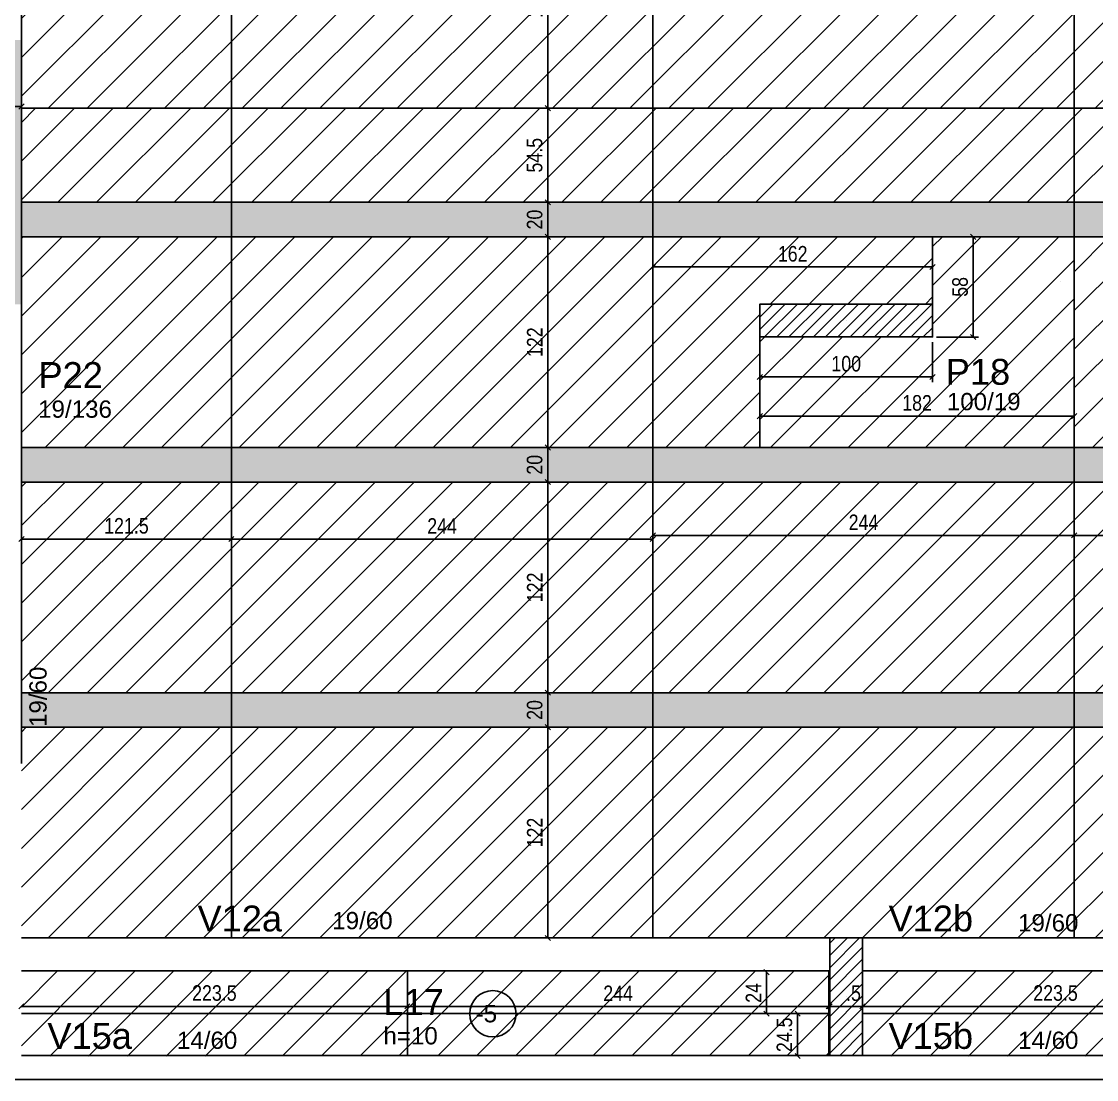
# Model space of a CAD drawing. Extents: x 2335 to 8663, y 180 to 3801.
# Drawn here: x 5700 to 6322, y 1742 to 2355 of the extents above; entities that cross this region are included whole.
import ezdxf

# ---------------------------------------------------------------- set-up
doc = ezdxf.new("R2010")
doc.units = 0
for name, color, linetype in [('3', 3, 'Continuous'), ('4', 4, 'Continuous'), ('8', 8, 'Continuous'), ('ES-VIGA', 3, 'Continuous'), ('L-D', 2, 'Continuous'), ('L-N', 4, 'Continuous'), ('Painéis', 200, 'Continuous'), ('Pilares', 5, 'Continuous'), ('VIG-D', 2, 'Continuous')]:
    doc.layers.add(name, color=color, linetype=linetype)
doc.layers.add('Hachura', color=251, linetype='Continuous', lineweight=9)
doc.layers.add('REAPROVEITAMENTO', color=251, linetype='Continuous', lineweight=9)
doc.styles.add('COTA TECNICA-50', font='techl___.ttf', dxfattribs={"height": 9})
doc.styles.get("Standard").update_dxf_attribs({"font": 'arial.ttf'})
doc.dimstyles.new('COTA PAINEL-50', dxfattribs={"dimtxt": 9, "dimasz": 3, "dimexe": 3, "dimexo": 3, "dimgap": 3, "dimtad": 1, "dimdec": 1, "dimzin": 12, "dimdsep": 46, "dimtxsty": 'COTA TECNICA-50', "dimblk1": 'OBLIQUE', "dimblk2": 'OBLIQUE', "dimsah": 1, "dimcen": 0.9, "dimclrd": 4, "dimclre": 4, "dimclrt": 240, "dimadec": 1, "dimazin": 3, "dimtfac": 1, "dimtdec": 1, "dimtmove": 0, "dimatfit": 3, "dimfxl": 1, "dimtolj": 1, "dimtzin": 12, "dimarcsym": 0})
pattern_1 = [(45, (-39.48, -210.253), (-11.22532, 11.22532), [])]

# ---------------------------------------------------------------- blocks, each defined once
blk = doc.blocks.new('_Oblique')
at = {"color": 0, "linetype": 'ByBlock', "lineweight": -2}
blk.add_line((-0.5, -0.5), (0.5, 0.5), dxfattribs=at)
blk = doc.blocks.new('*D124')
at = {"layer": 'Defpoints', "color": 0, "transparency": 16777216}
for p in [(5673.94, 2305.48), (5699.94, 2305.48), (5699.94, 2305.48)]:
    blk.add_point(p, dxfattribs=at)
at = {"layer": 'Painéis', "color": 4, "lineweight": -2, "transparency": 16777216}
for p, q in [((5673.94, 2308.48), (5673.94, 2308.48)), ((5673.94, 2305.48), (5699.94, 2305.48)), ((5699.94, 2308.48), (5699.94, 2308.48))]:
    blk.add_line(p, q, dxfattribs=at)
at = {"layer": 'Painéis', "color": 4, "lineweight": -2, "transparency": 16777216, "xscale": 3, "yscale": 3, "zscale": 3, "rotation": 180}
blk.add_blockref('_Oblique', (5673.94, 2305.48), dxfattribs=at)
at = {"layer": 'Painéis', "color": 4, "lineweight": -2, "transparency": 16777216, "xscale": 3, "yscale": 3, "zscale": 3}
blk.add_blockref('_Oblique', (5699.94, 2305.48), dxfattribs=at)
at = {"layer": 'Painéis', "color": 240, "transparency": 16777216, "insert": (5686.94, 2313.07), "char_height": 9, "attachment_point": 5, "style": 'COTA TECNICA-50'}
blk.add_mtext('\\A1;26', dxfattribs=at)
blk = doc.blocks.new('*D131')
at = {"layer": 'Defpoints', "color": 0, "transparency": 16777216}
for p in [(6004.64, 1945.98), (6004.64, 1945.98), (6004.64, 1823.98)]:
    blk.add_point(p, dxfattribs=at)
at = {"layer": 'Painéis', "color": 4, "lineweight": -2, "transparency": 16777216}
blk.add_line((6004.64, 1823.98), (6004.64, 1945.98), dxfattribs=at)
at = {"layer": 'Painéis', "color": 4, "lineweight": -2, "transparency": 16777216, "xscale": 3, "yscale": 3, "zscale": 3}
for p, rotation in [((6004.64, 1945.98), 90), ((6004.64, 1823.98), 270)]:
    blk.add_blockref('_Oblique', p, dxfattribs=dict(at, rotation=rotation))
at = {"layer": 'Painéis', "color": 240, "transparency": 16777216, "insert": (5997.09, 1884.98), "char_height": 9, "attachment_point": 5, "rotation": 90, "style": 'COTA TECNICA-50'}
blk.add_mtext('\\A1;122', dxfattribs=at)
blk = doc.blocks.new('*D132')
at = {"layer": 'Defpoints', "color": 0, "transparency": 16777216}
for p in [(6004.64, 1965.98), (6004.64, 1965.98), (6004.64, 1945.98)]:
    blk.add_point(p, dxfattribs=at)
at = {"layer": 'Painéis', "color": 4, "lineweight": -2, "transparency": 16777216}
blk.add_line((6004.64, 1945.98), (6004.64, 1965.98), dxfattribs=at)
at = {"layer": 'Painéis', "color": 4, "lineweight": -2, "transparency": 16777216, "xscale": 3, "yscale": 3, "zscale": 3}
for p, rotation in [((6004.64, 1965.98), 90), ((6004.64, 1945.98), 270)]:
    blk.add_blockref('_Oblique', p, dxfattribs=dict(at, rotation=rotation))
at = {"layer": 'Painéis', "color": 240, "transparency": 16777216, "insert": (5997.05, 1955.98), "char_height": 9, "attachment_point": 5, "rotation": 90, "style": 'COTA TECNICA-50'}
blk.add_mtext('\\A1;20', dxfattribs=at)
blk = doc.blocks.new('*D133')
at = {"layer": 'Defpoints', "color": 0, "transparency": 16777216}
for p in [(6004.64, 2087.98), (6004.64, 2087.98), (6004.64, 1965.98)]:
    blk.add_point(p, dxfattribs=at)
at = {"layer": 'Painéis', "color": 4, "lineweight": -2, "transparency": 16777216}
blk.add_line((6004.64, 1965.98), (6004.64, 2087.98), dxfattribs=at)
at = {"layer": 'Painéis', "color": 4, "lineweight": -2, "transparency": 16777216, "xscale": 3, "yscale": 3, "zscale": 3}
for p, rotation in [((6004.64, 2087.98), 90), ((6004.64, 1965.98), 270)]:
    blk.add_blockref('_Oblique', p, dxfattribs=dict(at, rotation=rotation))
at = {"layer": 'Painéis', "color": 240, "transparency": 16777216, "insert": (5997.09, 2026.98), "char_height": 9, "attachment_point": 5, "rotation": 90, "style": 'COTA TECNICA-50'}
blk.add_mtext('\\A1;122', dxfattribs=at)
blk = doc.blocks.new('*D134')
at = {"layer": 'Defpoints', "color": 0, "transparency": 16777216}
for p in [(6004.64, 2107.98), (6004.64, 2107.98), (6004.64, 2087.98)]:
    blk.add_point(p, dxfattribs=at)
at = {"layer": 'Painéis', "color": 4, "lineweight": -2, "transparency": 16777216}
blk.add_line((6004.64, 2087.98), (6004.64, 2107.98), dxfattribs=at)
at = {"layer": 'Painéis', "color": 4, "lineweight": -2, "transparency": 16777216, "xscale": 3, "yscale": 3, "zscale": 3}
for p, rotation in [((6004.64, 2107.98), 90), ((6004.64, 2087.98), 270)]:
    blk.add_blockref('_Oblique', p, dxfattribs=dict(at, rotation=rotation))
at = {"layer": 'Painéis', "color": 240, "transparency": 16777216, "insert": (5997.05, 2097.98), "char_height": 9, "attachment_point": 5, "rotation": 90, "style": 'COTA TECNICA-50'}
blk.add_mtext('\\A1;20', dxfattribs=at)
blk = doc.blocks.new('*D247')
at = {"layer": 'Defpoints', "color": 0, "transparency": 16777216}
for p in [(6004.64, 2229.97), (6004.64, 2229.97), (6004.64, 2107.98)]:
    blk.add_point(p, dxfattribs=at)
at = {"layer": 'Painéis', "color": 4, "lineweight": -2, "transparency": 16777216}
blk.add_line((6004.64, 2107.98), (6004.64, 2229.97), dxfattribs=at)
at = {"layer": 'Painéis', "color": 4, "lineweight": -2, "transparency": 16777216, "xscale": 3, "yscale": 3, "zscale": 3}
for p, rotation in [((6004.64, 2229.97), 90), ((6004.64, 2107.98), 270)]:
    blk.add_blockref('_Oblique', p, dxfattribs=dict(at, rotation=rotation))
at = {"layer": 'Painéis', "color": 240, "transparency": 16777216, "insert": (5997.09, 2168.97), "char_height": 9, "attachment_point": 5, "rotation": 90, "style": 'COTA TECNICA-50'}
blk.add_mtext('\\A1;122', dxfattribs=at)
blk = doc.blocks.new('*D248')
at = {"layer": 'Defpoints', "color": 0, "transparency": 16777216}
for p in [(6004.15, 2249.97), (6004.64, 2249.97), (6004.64, 2229.97)]:
    blk.add_point(p, dxfattribs=at)
at = {"layer": 'Painéis', "color": 4, "lineweight": -2, "transparency": 16777216}
for p, q in [((6004.64, 2229.97), (6004.64, 2249.97)), ((6007.15, 2249.97), (6007.64, 2249.97))]:
    blk.add_line(p, q, dxfattribs=at)
at = {"layer": 'Painéis', "color": 4, "lineweight": -2, "transparency": 16777216, "xscale": 3, "yscale": 3, "zscale": 3}
for p, rotation in [((6004.64, 2249.97), 90), ((6004.64, 2229.97), 270)]:
    blk.add_blockref('_Oblique', p, dxfattribs=dict(at, rotation=rotation))
at = {"layer": 'Painéis', "color": 240, "transparency": 16777216, "insert": (5997.05, 2239.97), "char_height": 9, "attachment_point": 5, "rotation": 90, "style": 'COTA TECNICA-50'}
blk.add_mtext('\\A1;20', dxfattribs=at)
blk = doc.blocks.new('*D249')
at = {"layer": 'Defpoints', "color": 0, "transparency": 16777216}
for p in [(5951.14, 2304.47), (6004.64, 2304.47), (6004.15, 2249.97)]:
    blk.add_point(p, dxfattribs=at)
at = {"layer": 'Painéis', "color": 4, "lineweight": -2, "transparency": 16777216}
for p, q in [((5954.14, 2304.47), (6007.64, 2304.47)), ((6004.64, 2249.97), (6004.64, 2304.47)), ((6007.15, 2249.97), (6007.64, 2249.97))]:
    blk.add_line(p, q, dxfattribs=at)
at = {"layer": 'Painéis', "color": 4, "lineweight": -2, "transparency": 16777216, "xscale": 3, "yscale": 3, "zscale": 3}
for p, rotation in [((6004.64, 2304.47), 90), ((6004.64, 2249.97), 270)]:
    blk.add_blockref('_Oblique', p, dxfattribs=dict(at, rotation=rotation))
at = {"layer": 'Painéis', "color": 240, "transparency": 16777216, "insert": (5997.04, 2277.22), "char_height": 9, "attachment_point": 5, "rotation": 90, "style": 'COTA TECNICA-50'}
blk.add_mtext('\\A1;54.5', dxfattribs=at)
blk = doc.blocks.new('*D135')
at = {"layer": 'Defpoints', "color": 0, "transparency": 16777216}
for p in [(6004.38, 2426.47), (6004.64, 2426.47), (6006.12, 2304.47)]:
    blk.add_point(p, dxfattribs=at)
at = {"layer": 'Painéis', "color": 4, "lineweight": -2, "transparency": 16777216}
for p, q in [((6004.64, 2304.47), (6004.64, 2426.47)), ((6007.38, 2426.47), (6007.64, 2426.47)), ((6003.12, 2304.47), (6001.64, 2304.47))]:
    blk.add_line(p, q, dxfattribs=at)
at = {"layer": 'Painéis', "color": 4, "lineweight": -2, "transparency": 16777216, "xscale": 3, "yscale": 3, "zscale": 3}
for p, rotation in [((6004.64, 2426.47), 90), ((6004.64, 2304.47), 270)]:
    blk.add_blockref('_Oblique', p, dxfattribs=dict(at, rotation=rotation))
at = {"layer": 'Painéis', "color": 240, "transparency": 16777216, "insert": (5997.09, 2365.47), "char_height": 9, "attachment_point": 5, "rotation": 90, "style": 'COTA TECNICA-50'}
blk.add_mtext('\\A1;122', dxfattribs=at)
blk = doc.blocks.new('*D204')
at = {"layer": 'Defpoints', "color": 0, "transparency": 16777216}
for p in [(6227.43, 2229.97), (6250.97, 2229.97), (6226.72, 2171.97)]:
    blk.add_point(p, dxfattribs=at)
at = {"layer": 'Painéis', "color": 4, "lineweight": -2, "transparency": 16777216}
for p, q in [((6230.43, 2229.97), (6253.97, 2229.97)), ((6250.97, 2171.97), (6250.97, 2229.97)), ((6229.72, 2171.97), (6253.97, 2171.97))]:
    blk.add_line(p, q, dxfattribs=at)
at = {"layer": 'Painéis', "color": 4, "lineweight": -2, "transparency": 16777216, "xscale": 3, "yscale": 3, "zscale": 3}
for p, rotation in [((6250.97, 2229.97), 90), ((6250.97, 2171.97), 270)]:
    blk.add_blockref('_Oblique', p, dxfattribs=dict(at, rotation=rotation))
at = {"layer": 'Painéis', "color": 240, "transparency": 16777216, "insert": (6243.36, 2200.97), "char_height": 9, "attachment_point": 5, "rotation": 90, "style": 'COTA TECNICA-50'}
blk.add_mtext('\\A1;58', dxfattribs=at)
blk = doc.blocks.new('*D51')
at = {"layer": 'Defpoints', "color": 0, "transparency": 16777216}
for p in [(6227.43, 2171.97), (6127.43, 2164.98), (6227.43, 2148.85)]:
    blk.add_point(p, dxfattribs=at)
at = {"layer": 'Painéis', "color": 4, "lineweight": -2, "transparency": 16777216}
for p, q in [((6227.43, 2168.97), (6227.43, 2145.85)), ((6127.43, 2161.98), (6127.43, 2145.85)), ((6127.43, 2148.85), (6227.43, 2148.85))]:
    blk.add_line(p, q, dxfattribs=at)
at = {"layer": 'Painéis', "color": 4, "lineweight": -2, "transparency": 16777216, "xscale": 3, "yscale": 3, "zscale": 3, "rotation": 180}
blk.add_blockref('_Oblique', (6127.43, 2148.85), dxfattribs=at)
at = {"layer": 'Painéis', "color": 4, "lineweight": -2, "transparency": 16777216, "xscale": 3, "yscale": 3, "zscale": 3}
blk.add_blockref('_Oblique', (6227.43, 2148.85), dxfattribs=at)
at = {"layer": 'Painéis', "color": 240, "transparency": 16777216, "insert": (6177.43, 2156.44), "char_height": 9, "attachment_point": 5, "style": 'COTA TECNICA-50'}
blk.add_mtext('\\A1;100', dxfattribs=at)
blk = doc.blocks.new('*D52')
at = {"layer": 'Defpoints', "color": 0, "transparency": 16777216}
for p in [(5699.94, 2054.98), (5821.43, 2054.98), (5821.43, 2054.98)]:
    blk.add_point(p, dxfattribs=at)
at = {"layer": 'Painéis', "color": 4, "lineweight": -2, "transparency": 16777216}
blk.add_line((5699.94, 2054.98), (5821.43, 2054.98), dxfattribs=at)
at = {"layer": 'Painéis', "color": 4, "lineweight": -2, "transparency": 16777216, "xscale": 3, "yscale": 3, "zscale": 3, "rotation": 180}
blk.add_blockref('_Oblique', (5699.94, 2054.98), dxfattribs=at)
at = {"layer": 'Painéis', "color": 4, "lineweight": -2, "transparency": 16777216, "xscale": 3, "yscale": 3, "zscale": 3}
blk.add_blockref('_Oblique', (5821.43, 2054.98), dxfattribs=at)
at = {"layer": 'Painéis', "color": 240, "transparency": 16777216, "insert": (5760.68, 2062.57), "char_height": 9, "attachment_point": 5, "style": 'COTA TECNICA-50'}
blk.add_mtext('\\A1;121.5', dxfattribs=at)
blk = doc.blocks.new('*D205')
at = {"layer": 'Defpoints', "color": 0, "transparency": 16777216}
for p in [(5821.43, 2054.98), (6065.43, 2057.1), (6065.43, 2054.98)]:
    blk.add_point(p, dxfattribs=at)
at = {"layer": 'Painéis', "color": 4, "lineweight": -2, "transparency": 16777216}
for p, q in [((5821.43, 2054.98), (6065.43, 2054.98)), ((6065.43, 2054.1), (6065.43, 2051.98))]:
    blk.add_line(p, q, dxfattribs=at)
at = {"layer": 'Painéis', "color": 4, "lineweight": -2, "transparency": 16777216, "xscale": 3, "yscale": 3, "zscale": 3, "rotation": 180}
blk.add_blockref('_Oblique', (5821.43, 2054.98), dxfattribs=at)
at = {"layer": 'Painéis', "color": 4, "lineweight": -2, "transparency": 16777216, "xscale": 3, "yscale": 3, "zscale": 3}
blk.add_blockref('_Oblique', (6065.43, 2054.98), dxfattribs=at)
at = {"layer": 'Painéis', "color": 240, "transparency": 16777216, "insert": (5943.43, 2062.54), "char_height": 9, "attachment_point": 5, "style": 'COTA TECNICA-50'}
blk.add_mtext('\\A1;244', dxfattribs=at)
blk = doc.blocks.new('*D206')
at = {"layer": 'Defpoints', "color": 0, "transparency": 16777216}
for p in [(6065.43, 2057.1), (6309.43, 2057.1), (6309.43, 2057.1)]:
    blk.add_point(p, dxfattribs=at)
at = {"layer": 'Painéis', "color": 4, "lineweight": -2, "transparency": 16777216}
blk.add_line((6065.43, 2057.1), (6309.43, 2057.1), dxfattribs=at)
at = {"layer": 'Painéis', "color": 4, "lineweight": -2, "transparency": 16777216, "xscale": 3, "yscale": 3, "zscale": 3, "rotation": 180}
blk.add_blockref('_Oblique', (6065.43, 2057.1), dxfattribs=at)
at = {"layer": 'Painéis', "color": 4, "lineweight": -2, "transparency": 16777216, "xscale": 3, "yscale": 3, "zscale": 3}
blk.add_blockref('_Oblique', (6309.43, 2057.1), dxfattribs=at)
at = {"layer": 'Painéis', "color": 240, "transparency": 16777216, "insert": (6187.43, 2064.67), "char_height": 9, "attachment_point": 5, "style": 'COTA TECNICA-50'}
blk.add_mtext('\\A1;244', dxfattribs=at)
blk = doc.blocks.new('*D207')
at = {"layer": 'Defpoints', "color": 0, "transparency": 16777216}
for p in [(6309.43, 2057.1), (6553.43, 2057.1), (6553.43, 2057.1)]:
    blk.add_point(p, dxfattribs=at)
at = {"layer": 'Painéis', "color": 4, "lineweight": -2, "transparency": 16777216}
blk.add_line((6309.43, 2057.1), (6553.43, 2057.1), dxfattribs=at)
at = {"layer": 'Painéis', "color": 4, "lineweight": -2, "transparency": 16777216, "xscale": 3, "yscale": 3, "zscale": 3, "rotation": 180}
blk.add_blockref('_Oblique', (6309.43, 2057.1), dxfattribs=at)
at = {"layer": 'Painéis', "color": 4, "lineweight": -2, "transparency": 16777216, "xscale": 3, "yscale": 3, "zscale": 3}
blk.add_blockref('_Oblique', (6553.43, 2057.1), dxfattribs=at)
at = {"layer": 'Painéis', "color": 240, "transparency": 16777216, "insert": (6431.43, 2064.67), "char_height": 9, "attachment_point": 5, "style": 'COTA TECNICA-50'}
blk.add_mtext('\\A1;244', dxfattribs=at)
blk = doc.blocks.new('*D211')
at = {"layer": 'Defpoints', "color": 0, "transparency": 16777216}
for p in [(6065.43, 2219.85), (6227.43, 2219.85), (6227.43, 2212.51)]:
    blk.add_point(p, dxfattribs=at)
at = {"layer": 'Painéis', "color": 4, "lineweight": -2, "transparency": 16777216}
for p, q in [((6065.43, 2216.85), (6065.43, 2209.51)), ((6227.43, 2216.85), (6227.43, 2209.51)), ((6065.43, 2212.51), (6227.43, 2212.51))]:
    blk.add_line(p, q, dxfattribs=at)
at = {"layer": 'Painéis', "color": 4, "lineweight": -2, "transparency": 16777216, "xscale": 3, "yscale": 3, "zscale": 3, "rotation": 180}
blk.add_blockref('_Oblique', (6065.43, 2212.51), dxfattribs=at)
at = {"layer": 'Painéis', "color": 4, "lineweight": -2, "transparency": 16777216, "xscale": 3, "yscale": 3, "zscale": 3}
blk.add_blockref('_Oblique', (6227.43, 2212.51), dxfattribs=at)
at = {"layer": 'Painéis', "color": 240, "transparency": 16777216, "insert": (6146.43, 2220.1), "char_height": 9, "attachment_point": 5, "style": 'COTA TECNICA-50'}
blk.add_mtext('\\A1;162', dxfattribs=at)
blk = doc.blocks.new('*D212')
at = {"layer": 'Defpoints', "color": 0, "transparency": 16777216}
for p in [(6127.43, 2132.03), (6309.43, 2132.03), (6309.43, 2126.16)]:
    blk.add_point(p, dxfattribs=at)
at = {"layer": 'Painéis', "color": 4, "lineweight": -2, "transparency": 16777216}
for p, q in [((6127.43, 2129.03), (6127.43, 2123.16)), ((6309.43, 2129.03), (6309.43, 2123.16)), ((6127.43, 2126.16), (6309.43, 2126.16))]:
    blk.add_line(p, q, dxfattribs=at)
at = {"layer": 'Painéis', "color": 4, "lineweight": -2, "transparency": 16777216, "xscale": 3, "yscale": 3, "zscale": 3, "rotation": 180}
blk.add_blockref('_Oblique', (6127.43, 2126.16), dxfattribs=at)
at = {"layer": 'Painéis', "color": 4, "lineweight": -2, "transparency": 16777216, "xscale": 3, "yscale": 3, "zscale": 3}
blk.add_blockref('_Oblique', (6309.43, 2126.16), dxfattribs=at)
at = {"layer": 'Painéis', "color": 240, "transparency": 16777216, "insert": (6218.43, 2133.75), "char_height": 9, "attachment_point": 5, "style": 'COTA TECNICA-50'}
blk.add_mtext('\\A1;182', dxfattribs=at)
blk = doc.blocks.new('*D160')
at = {"layer": 'Defpoints', "color": 0, "transparency": 16777216}
for p in [(6149.29, 1780.14), (6149.29, 1780.14), (6149.29, 1755.64)]:
    blk.add_point(p, dxfattribs=at)
at = {"layer": 'Painéis', "color": 4, "lineweight": -2, "transparency": 16777216}
blk.add_line((6149.29, 1755.64), (6149.29, 1780.14), dxfattribs=at)
at = {"layer": 'Painéis', "color": 4, "lineweight": -2, "transparency": 16777216, "xscale": 3, "yscale": 3, "zscale": 3}
for p, rotation in [((6149.29, 1780.14), 90), ((6149.29, 1755.64), 270)]:
    blk.add_blockref('_Oblique', p, dxfattribs=dict(at, rotation=rotation))
at = {"layer": 'Painéis', "color": 240, "transparency": 16777216, "insert": (6141.69, 1767.89), "char_height": 9, "attachment_point": 5, "rotation": 90, "style": 'COTA TECNICA-50'}
blk.add_mtext('\\A1;24.5', dxfattribs=at)
blk = doc.blocks.new('*D161')
at = {"layer": 'Defpoints', "color": 0, "transparency": 16777216}
for p in [(6131.28, 1804.14), (6131.28, 1804.14), (6131.28, 1780.14)]:
    blk.add_point(p, dxfattribs=at)
at = {"layer": 'Painéis', "color": 4, "lineweight": -2, "transparency": 16777216}
blk.add_line((6131.28, 1780.14), (6131.28, 1804.14), dxfattribs=at)
at = {"layer": 'Painéis', "color": 4, "lineweight": -2, "transparency": 16777216, "xscale": 3, "yscale": 3, "zscale": 3}
for p, rotation in [((6131.28, 1804.14), 90), ((6131.28, 1780.14), 270)]:
    blk.add_blockref('_Oblique', p, dxfattribs=dict(at, rotation=rotation))
at = {"layer": 'Painéis', "color": 240, "transparency": 16777216, "insert": (6123.72, 1792.14), "char_height": 9, "attachment_point": 5, "rotation": 90, "style": 'COTA TECNICA-50'}
blk.add_mtext('\\A1;24', dxfattribs=at)
blk = doc.blocks.new('*D258')
at = {"layer": 'Defpoints', "color": 0, "transparency": 16777216}
for p in [(6167.35, 1784.54), (6167.85, 1784.54), (6167.85, 1784.33)]:
    blk.add_point(p, dxfattribs=at)
at = {"layer": 'Painéis', "color": 4, "lineweight": -2, "transparency": 16777216}
for p, q in [((6167.35, 1784.33), (6164.35, 1784.33)), ((6167.35, 1784.33), (6167.85, 1784.33)), ((6167.35, 1781.54), (6167.35, 1781.33)), ((6167.85, 1784.33), (6189.44, 1784.33)), ((6167.85, 1781.54), (6167.85, 1781.33))]:
    blk.add_line(p, q, dxfattribs=at)
at = {"layer": 'Painéis', "color": 4, "lineweight": -2, "transparency": 16777216, "xscale": 3, "yscale": 3, "zscale": 3}
blk.add_blockref('_Oblique', (6167.35, 1784.33), dxfattribs=at)
at = {"layer": 'Painéis', "color": 4, "lineweight": -2, "transparency": 16777216, "xscale": 3, "yscale": 3, "zscale": 3, "rotation": 180}
blk.add_blockref('_Oblique', (6167.85, 1784.33), dxfattribs=at)
at = {"layer": 'Painéis', "color": 240, "transparency": 16777216, "insert": (6181.65, 1791.93), "char_height": 9, "attachment_point": 5, "style": 'COTA TECNICA-50'}
blk.add_mtext('\\A1;.5', dxfattribs=at)
blk = doc.blocks.new('*D259')
at = {"layer": 'Defpoints', "color": 0, "transparency": 16777216}
for p in [(5923.35, 1784.33), (5923.35, 1784.33), (6167.35, 1784.33)]:
    blk.add_point(p, dxfattribs=at)
at = {"layer": 'Painéis', "color": 4, "lineweight": -2, "transparency": 16777216}
blk.add_line((6167.35, 1784.33), (5923.35, 1784.33), dxfattribs=at)
at = {"layer": 'Painéis', "color": 4, "lineweight": -2, "transparency": 16777216, "xscale": 3, "yscale": 3, "zscale": 3, "rotation": 180}
blk.add_blockref('_Oblique', (5923.35, 1784.33), dxfattribs=at)
at = {"layer": 'Painéis', "color": 4, "lineweight": -2, "transparency": 16777216, "xscale": 3, "yscale": 3, "zscale": 3}
blk.add_blockref('_Oblique', (6167.35, 1784.33), dxfattribs=at)
at = {"layer": 'Painéis', "color": 240, "transparency": 16777216, "insert": (6045.35, 1791.89), "char_height": 9, "attachment_point": 5, "style": 'COTA TECNICA-50'}
blk.add_mtext('\\A1;244', dxfattribs=at)
blk = doc.blocks.new('*D162')
at = {"layer": 'Defpoints', "color": 0, "transparency": 16777216}
for p in [(5699.85, 1784.33), (5699.85, 1784.33), (5923.35, 1784.33)]:
    blk.add_point(p, dxfattribs=at)
at = {"layer": 'Painéis', "color": 4, "lineweight": -2, "transparency": 16777216}
blk.add_line((5923.35, 1784.33), (5699.85, 1784.33), dxfattribs=at)
at = {"layer": 'Painéis', "color": 4, "lineweight": -2, "transparency": 16777216, "xscale": 3, "yscale": 3, "zscale": 3, "rotation": 180}
blk.add_blockref('_Oblique', (5699.85, 1784.33), dxfattribs=at)
at = {"layer": 'Painéis', "color": 4, "lineweight": -2, "transparency": 16777216, "xscale": 3, "yscale": 3, "zscale": 3}
blk.add_blockref('_Oblique', (5923.35, 1784.33), dxfattribs=at)
at = {"layer": 'Painéis', "color": 240, "transparency": 16777216, "insert": (5811.6, 1792.02), "char_height": 9, "attachment_point": 5, "style": 'COTA TECNICA-50'}
blk.add_mtext('\\A1;223.5', dxfattribs=at)
blk = doc.blocks.new('*D165')
at = {"layer": 'Defpoints', "color": 0, "transparency": 16777216}
for p in [(6186.85, 1784.33), (6186.85, 1784.33), (6410.35, 1784.33)]:
    blk.add_point(p, dxfattribs=at)
at = {"layer": 'Painéis', "color": 4, "lineweight": -2, "transparency": 16777216}
blk.add_line((6410.35, 1784.33), (6186.85, 1784.33), dxfattribs=at)
at = {"layer": 'Painéis', "color": 4, "lineweight": -2, "transparency": 16777216, "xscale": 3, "yscale": 3, "zscale": 3, "rotation": 180}
blk.add_blockref('_Oblique', (6186.85, 1784.33), dxfattribs=at)
at = {"layer": 'Painéis', "color": 4, "lineweight": -2, "transparency": 16777216, "xscale": 3, "yscale": 3, "zscale": 3}
blk.add_blockref('_Oblique', (6410.35, 1784.33), dxfattribs=at)
at = {"layer": 'Painéis', "color": 240, "transparency": 16777216, "insert": (6298.6, 1792.02), "char_height": 9, "attachment_point": 5, "style": 'COTA TECNICA-50'}
blk.add_mtext('\\A1;223.5', dxfattribs=at)

msp = doc.modelspace()

# ---------------------------------------------------------------- hatches: boundary and pattern name
at = {"layer": 'Hachura', "linetype": 'ByBlock'}
h = msp.add_hatch(color=256, dxfattribs=at)
h.dxf.hatch_style = 1
h.paths.add_polyline_path([(5699.9, 2190.97), (5673.85, 2190.97), (5673.94, 2343.97), (5699.98, 2343.97)])
h = msp.add_hatch(color=256, dxfattribs=at)
h.dxf.hatch_style = 1
h.paths.add_polyline_path([(7304.43, 2249.97), (7304.43, 2229.94), (7529.43, 2229.94), (7529.43, 2249.97)])
h.paths.add_polyline_path([(7285.43, 2229.94), (7285.43, 2249.97), (5699.94, 2249.97), (5699.94, 2229.94)])
h = msp.add_hatch(color=256, dxfattribs=at)
h.dxf.hatch_style = 1
h.paths.add_polyline_path([(7631.93, 2107.98), (7631.93, 2087.94), (5699.94, 2087.94), (5699.94, 2107.98)])
h = msp.add_hatch(color=256, dxfattribs=at)
h.dxf.hatch_style = 1
h.paths.add_polyline_path([(7631.93, 1965.98), (7631.93, 1945.94), (5699.94, 1945.94), (5699.94, 1965.98)])
at = {"layer": 'REAPROVEITAMENTO', "linetype": 'ByBlock'}
h = msp.add_hatch(dxfattribs=at)
h.set_pattern_fill('ANSI31', color=256, scale=5, style=2)
h.set_pattern_definition([(45, (-39.48, -352.253), (-11.22532, 11.22532), [])])
h.paths.add_polyline_path([(7285.43, 2426.47), (5699.94, 2426.47), (5699.94, 2419.97), (5699.94, 2304.47), (7285.43, 2304.47)])
h = msp.add_hatch(dxfattribs=at)
h.set_pattern_fill('ANSI31', color=256, scale=5, style=2)
h.set_pattern_definition(pattern_1)
h.paths.add_polyline_path([(7285.44, 2304.38), (5699.94, 2304.47), (5699.94, 2249.97), (7285.44, 2249.97)])
h = msp.add_hatch(dxfattribs=at)
h.set_pattern_fill('ANSI31', color=256, scale=5, style=2)
h.set_pattern_definition(pattern_1)
h.paths.add_polyline_path([(6127.43, 2171.97), (6127.43, 2190.97), (6227.43, 2190.97), (6227.43, 2229.97), (5699.94, 2229.97), (5699.94, 2107.98), (6127.43, 2107.98)])
h = msp.add_hatch(dxfattribs=at)
h.set_pattern_fill('ANSI31', color=256, scale=5, style=2)
h.set_pattern_definition([(45, (-468.622, -93.891), (-11.22532, 11.22532), [])])
h.paths.add_polyline_path([(6309.43, 2229.97), (6227.43, 2229.97), (6227.43, 2190.72), (6227.38, 2190.72), (6227.38, 2171.72), (6127.43, 2171.72), (6127.43, 2107.98), (6309.43, 2107.98)])
h.paths.add_polyline_path([(6252.19, 2191.66), (6252.19, 2210.68), (6233.67, 2210.68), (6233.67, 2191.66)], flags=24)
h.paths.add_polyline_path([(6165.55, 2147.6), (6188.47, 2147.6), (6188.47, 2166.13), (6165.55, 2166.13)], flags=24)
h.paths.add_polyline_path([(6206.67, 2124.88), (6229.46, 2124.88), (6229.46, 2143.41), (6206.67, 2143.41)], flags=24)
h = msp.add_hatch(dxfattribs=at)
h.set_pattern_fill('ANSI31', color=256, scale=5, style=2)
h.set_pattern_definition(pattern_1)
h.paths.add_polyline_path([(6643.63, 2190.68), (6650.7, 2190.68), (6631.7, 2171.68), (6624.63, 2171.68)])
h.paths.add_polyline_path([(6622.42, 2190.68), (6629.49, 2190.68), (6614.39, 2175.58), (6614.39, 2182.65)])
h.paths.add_polyline_path([(6681.2, 2171.68), (6674.13, 2171.68), (6693.13, 2190.68), (6700.2, 2190.68)])
h.paths.add_polyline_path([(6695.34, 2171.68), (6714.39, 2190.67), (6714.39, 2232.67), (6309.43, 2229.97), (6309.43, 2107.98), (6714.39, 2110.68), (6714.39, 2183.65), (6702.41, 2171.68)])
h = msp.add_hatch(dxfattribs=at)
h.set_pattern_fill('ANSI31', color=256, scale=5, style=2)
h.set_pattern_definition([(45, (-39.479, -690.748), (-11.22532, 11.22532), [])])
h.paths.add_polyline_path([(7631.93, 2087.98), (5699.94, 2087.98), (5699.94, 2081.48), (5699.94, 1965.98), (7631.93, 1965.98)])
h = msp.add_hatch(dxfattribs=at)
h.set_pattern_fill('ANSI31', color=256, scale=5, style=2)
h.set_pattern_definition([(45, (-39.479, -832.748), (-11.22532, 11.22532), [])])
h.paths.add_polyline_path([(5699.94, 1945.98), (5699.94, 1823.98), (7631.93, 1823.98), (7631.93, 1945.98)])
h = msp.add_hatch(dxfattribs=at)
h.set_pattern_fill('ANSI31', color=256, scale=5, style=2)
h.set_pattern_definition([(45, (1074.3, -1067.98), (-11.22532, 11.22532), [])])
h.paths.add_polyline_path([(6167.87, 1804.89), (5699.86, 1804.67), (5699.86, 1755.56), (6167.86, 1755.76)])
h = msp.add_hatch(dxfattribs=at)
h.set_pattern_fill('ANSI31', color=256, scale=5, style=2)
h.set_pattern_definition([(45, (1561.297, -1068.02), (-11.22532, 11.22532), [])])
h.paths.add_polyline_path([(6654.86, 1804.85), (6186.86, 1804.63), (6186.86, 1755.52), (6654.86, 1755.72)])

# ---------------------------------------------------------------- linework, layer by layer
at = {"layer": '3', "linetype": 'Continuous'}
msp.add_circle((5972.86, 1780.09), 13.42, dxfattribs=at)
at = {"layer": '8', "linetype": 'Continuous'}
for p, q in [((6301.44, 2204.26), (6301.44, 2204.26)), ((6127.43, 2176.36), (6142.06, 2190.99)), ((6127.43, 2183.44), (6134.98, 2190.99)), ((6127.43, 2190.51), (6127.91, 2190.99)), ((6127.43, 2190.99), (6127.43, 2190.99)), ((6127.43, 2190.99), (6127.43, 2190.99)), ((6127.43, 2190.99), (6127.43, 2190.99)), ((6127.43, 2190.99), (6127.43, 2190.99)), ((6127.43, 2190.99), (6127.43, 2190.99)), ((6127.43, 2190.99), (6127.43, 2190.99)), ((6130.13, 2171.99), (6149.13, 2190.99)), ((6137.2, 2171.99), (6156.2, 2190.99)), ((6144.27, 2171.99), (6163.27, 2190.99)), ((6151.34, 2171.99), (6170.34, 2190.99)), ((6158.41, 2171.99), (6177.41, 2190.99)), ((6165.48, 2171.99), (6184.48, 2190.99)), ((6172.55, 2171.99), (6191.55, 2190.99)), ((6179.62, 2171.99), (6198.62, 2190.99)), ((6186.69, 2171.99), (6205.69, 2190.99)), ((6193.77, 2171.99), (6212.77, 2190.99)), ((6200.84, 2171.99), (6219.84, 2190.99)), ((6207.91, 2171.99), (6226.91, 2190.99)), ((6227.43, 2190.99), (6227.43, 2190.99)), ((6227.43, 2190.99), (6227.43, 2190.99)), ((6227.43, 2190.99), (6227.43, 2190.99)), ((6177.43, 2181.49), (6177.43, 2181.49)), ((6214.98, 2171.99), (6227.43, 2184.44)), ((6222.05, 2171.99), (6227.43, 2177.37)), ((6127.43, 2171.99), (6127.43, 2171.99)), ((6127.43, 2171.99), (6127.43, 2171.99)), ((6127.43, 2171.99), (6127.43, 2171.99)), ((6127.43, 2171.99), (6127.43, 2171.99)), ((6227.43, 2171.99), (6227.43, 2171.99)), ((6227.43, 2171.99), (6227.43, 2171.99)), ((5739.43, 2156.99), (5739.43, 2156.99)), ((5739.43, 2156.99), (5739.43, 2156.99)), ((6167.93, 1806.75), (6185.18, 1823.99)), ((6167.93, 1813.82), (6178.11, 1823.99)), ((6167.93, 1820.89), (6171.04, 1823.99)), ((6167.93, 1823.99), (6167.93, 1823.99)), ((6167.93, 1823.99), (6167.93, 1823.99)), ((6186.93, 1823.99), (6186.93, 1823.99)), ((6186.93, 1823.99), (6186.93, 1823.99)), ((6167.93, 1799.67), (6186.93, 1818.67)), ((6167.93, 1792.6), (6186.93, 1811.6)), ((6167.93, 1785.53), (6186.93, 1804.53)), ((6167.93, 1778.46), (6186.93, 1797.46)), ((6167.93, 1771.39), (6186.93, 1790.39)), ((6177.43, 1789.99), (6177.43, 1789.99)), ((6167.93, 1764.32), (6186.93, 1783.32)), ((6167.93, 1757.25), (6186.93, 1776.25)), ((6173.75, 1755.99), (6186.93, 1769.18)), ((6180.82, 1755.99), (6186.93, 1762.11)), ((6167.93, 1755.99), (6167.93, 1755.99)), ((6167.93, 1755.99), (6167.93, 1755.99)), ((6186.93, 1755.99), (6186.93, 1755.99)), ((6186.93, 1755.99), (6186.93, 1755.99))]:
    msp.add_line(p, q, dxfattribs=at)
at = {"layer": 'ES-VIGA', "linetype": 'Continuous'}
for points in [[(6167.93, 1823.99), (5699.94, 1823.99)], [(6654.93, 1823.99), (6186.93, 1823.99)], [(5699.94, 1804.99), (6167.93, 1804.99)], [(6186.93, 1804.99), (6654.93, 1804.99)], [(6167.93, 1755.99), (5699.94, 1755.99)], [(6654.93, 1755.99), (6186.93, 1755.99)], [(5680.94, 1741.99), (6177.43, 1741.99)], [(6177.43, 1741.99), (6664.43, 1741.99)]]:
    msp.add_lwpolyline(points, dxfattribs=at)
at = {"layer": 'Painéis'}
for p, q in [((5699.94, 1924.98), (5699.94, 2710.47)), ((5821.43, 1823.97), (5821.43, 2710.47)), ((6065.43, 1823.97), (6065.43, 2710.47)), ((6309.43, 1823.97), (6309.43, 2710.47)), ((5699.94, 2304.47), (7285.43, 2304.47)), ((5699.94, 2249.97), (7285.43, 2249.97)), ((5699.94, 2229.97), (7285.43, 2229.97)), ((6227.43, 2190.98), (6227.43, 2229.97)), ((6127.43, 2171.97), (6127.43, 2107.98)), ((7631.93, 2107.98), (5699.94, 2107.98)), ((7631.93, 2087.98), (5699.94, 2087.98)), ((7631.93, 1965.98), (5699.94, 1965.98)), ((7631.93, 1945.98), (5699.94, 1945.98)), ((7632.43, 1823.98), (5706.94, 1823.98)), ((5923.35, 1804.64), (5923.35, 1755.64)), ((6167.35, 1804.64), (6167.35, 1755.64)), ((6167.85, 1780.14), (5699.85, 1780.14)), ((6654.85, 1780.14), (6186.85, 1780.14))]:
    msp.add_line(p, q, dxfattribs=at)
at = {"layer": 'Pilares', "linetype": 'Continuous'}
for points in [[(6127.43, 2171.99), (6227.43, 2171.99), (6227.43, 2190.99), (6127.43, 2190.99), (6127.43, 2171.99)], [(6167.93, 1755.99), (6186.93, 1755.99), (6186.93, 1823.99), (6167.93, 1823.99), (6167.93, 1755.99)]]:
    msp.add_lwpolyline(points, dxfattribs=at)

# ---------------------------------------------------------------- texts
at = {"layer": '4', "linetype": 'Continuous'}
for s, p in [('V12a', (5801.86, 1827.74)), ('V12b', (6201.93, 1827.74)), ('L17', (5909.49, 1779.33)), ('V15a', (5714.94, 1759.74)), ('V15b', (6201.93, 1759.74))]:
    msp.add_text(s, height=15, dxfattribs=at).set_placement(p)
at = {"layer": 'L-D', "linetype": 'Continuous'}
msp.add_text('h=10', height=10, dxfattribs=at).set_placement((5909.49, 1762.33))
at = {"layer": 'L-N', "linetype": 'Continuous'}
for s, p in [('P22', (5709.77, 2142.43)), ('P18', (6235.06, 2144.3))]:
    msp.add_text(s, height=15, dxfattribs=at).set_placement(p)
at = {"layer": 'VIG-D', "linetype": 'Continuous'}
for s, p in [('19/136', (5709.57, 2125.22)), ('100/19', (6235.69, 2129.56)), ('19/60', (5879.85, 1829.02)), ('19/60', (6276.93, 1827.74)), ('-5', (5962.86, 1775.09)), ('14/60', (5789.94, 1759.74)), ('14/60', (6276.93, 1759.74))]:
    msp.add_text(s, height=10, dxfattribs=at).set_placement(p)
msp.add_text('19/60', height=10, rotation=90, dxfattribs=at).set_placement((5714.48, 1946.13))

# ---------------------------------------------------------------- dimensions: what is measured, and where the dimension line sits
at = {"layer": 'Painéis'}
for base, p1, p2, picture, middle in [((6004.64, 2426.47), (6006.12, 2304.47), (6004.38, 2426.47), '*D135', (5997.09, 2365.47)), ((6004.64, 2304.47), (6004.15, 2249.97), (5951.14, 2304.47), '*D249', (5997.04, 2277.22)), ((6004.64, 2249.97), (6004.64, 2229.97), (6004.15, 2249.97), '*D248', (5997.05, 2239.97))]:
    dim = msp.add_linear_dim(base=base, p1=p1, p2=p2, angle=90, dimstyle='COTA PAINEL-50', override={"dimtmove": 1}, dxfattribs=at)
    dim.commit()
    dim.dimension.update_dxf_attribs({"geometry": picture, "text_midpoint": middle})
for base, p1, p2, picture, middle in [((5699.94, 2305.48), (5673.94, 2305.48), (5699.94, 2305.48), '*D124', (5686.94, 2313.07)), ((6227.43, 2212.51), (6065.43, 2219.85), (6227.43, 2219.85), '*D211', (6146.43, 2220.1)), ((6227.43, 2148.85), (6127.43, 2164.98), (6227.43, 2171.97), '*D51', (6177.43, 2156.44)), ((6309.43, 2126.16), (6127.43, 2132.03), (6309.43, 2132.03), '*D212', (6218.43, 2133.75)), ((5821.43, 2054.98), (5699.94, 2054.98), (5821.43, 2054.98), '*D52', (5760.68, 2062.57)), ((5699.85, 1784.33), (5923.35, 1784.33), (5699.85, 1784.33), '*D162', (5811.6, 1792.02)), ((5923.35, 1784.33), (6167.35, 1784.33), (5923.35, 1784.33), '*D259', (6045.35, 1791.89)), ((6167.85, 1784.33), (6167.35, 1784.54), (6167.85, 1784.54), '*D258', (6181.65, 1791.93)), ((6186.85, 1784.33), (6410.35, 1784.33), (6186.85, 1784.33), '*D165', (6298.6, 1792.02))]:
    dim = msp.add_linear_dim(base=base, p1=p1, p2=p2, dimstyle='COTA PAINEL-50', dxfattribs=at)
    dim.commit()
    dim.dimension.update_dxf_attribs({"geometry": picture, "text_midpoint": middle})
for base, p1, p2, picture, middle in [((6004.64, 2229.97), (6004.64, 2107.98), (6004.64, 2229.97), '*D247', (5997.09, 2168.97)), ((6250.97, 2229.97), (6226.72, 2171.97), (6227.43, 2229.97), '*D204', (6243.36, 2200.97)), ((6004.64, 2107.98), (6004.64, 2087.98), (6004.64, 2107.98), '*D134', (5997.05, 2097.98)), ((6004.64, 2087.98), (6004.64, 1965.98), (6004.64, 2087.98), '*D133', (5997.09, 2026.98)), ((6004.64, 1965.98), (6004.64, 1945.98), (6004.64, 1965.98), '*D132', (5997.05, 1955.98)), ((6004.64, 1945.98), (6004.64, 1823.98), (6004.64, 1945.98), '*D131', (5997.09, 1884.98)), ((6131.28, 1804.14), (6131.28, 1780.14), (6131.28, 1804.14), '*D161', (6123.72, 1792.14))]:
    dim = msp.add_linear_dim(base=base, p1=p1, p2=p2, angle=90, dimstyle='COTA PAINEL-50', dxfattribs=at)
    dim.commit()
    dim.dimension.update_dxf_attribs({"geometry": picture, "text_midpoint": middle})
for base, p1, p2, picture, middle in [((6065.43, 2054.98), (5821.43, 2054.98), (6065.43, 2057.1), '*D205', (5943.43, 2062.54)), ((6309.43, 2057.1), (6065.43, 2057.1), (6309.43, 2057.1), '*D206', (6187.43, 2064.67)), ((6553.43, 2057.1), (6309.43, 2057.1), (6553.43, 2057.1), '*D207', (6431.43, 2064.67))]:
    dim = msp.add_linear_dim(base=base, p1=p1, p2=p2, dimstyle='COTA PAINEL-50', override={"dimtmove": 1}, dxfattribs=at)
    dim.commit()
    dim.dimension.update_dxf_attribs({"geometry": picture, "text_midpoint": middle})
dim = msp.add_linear_dim(base=(6149.29, 1780.14), p1=(6149.29, 1755.64), p2=(6149.29, 1780.14), angle=90, dimstyle='COTA PAINEL-50', dxfattribs=at)
dim.commit()
dim.dimension.update_dxf_attribs({"geometry": '*D160', "text_midpoint": (6149.29, 1767.89), "dimtype": 160})

doc.saveas('drawing.dxf')
